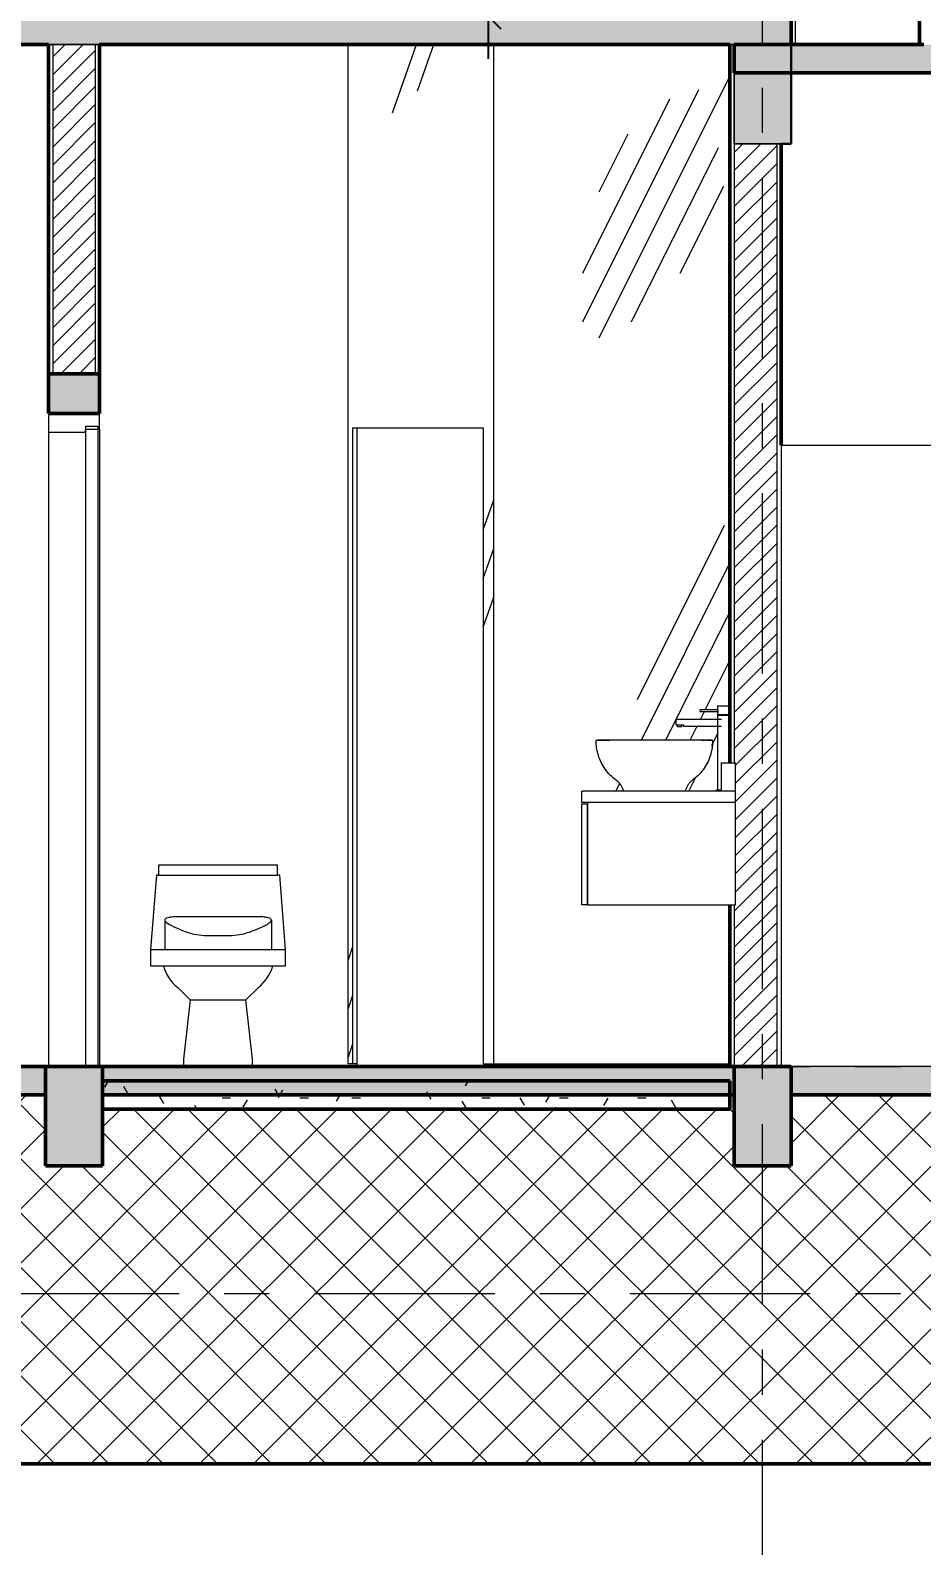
# Model space of a CAD drawing. Header units: millimetres. Extents: x 2164007 to 2324354, y -2513385 to -2308978.
# Drawn here: x 2302658 to 2305797, y -2465040 to -2459702 of the extents above; entities that cross this region are included whole.
import ezdxf

# ---------------------------------------------------------------- set-up
doc = ezdxf.new("R2010")
doc.units = ezdxf.units.MM
doc.linetypes.add('Grid Line', pattern=[22.224999999999994, 12.7, -3.174999999999999, 3.174999999999999, -3.174999999999999])
for name, color, linetype, lineweight in [('A-ANNO-DIMS', 211, 'Continuous', 9), ('A-DETL-GENF', 8, 'Continuous', 9), ('A-DETL-WIDE', 214, 'Continuous', 50), ('A-DOOR', 8, 'Continuous', 13), ('A-FLOR', 8, 'Continuous', 13), ('A-FLOR-PATT', 8, 'Continuous', 13), ('A-WALL', 113, 'Continuous', 20), ('A-WALL-PATT', 8, 'Continuous', 50), ('I-FURN', 8, 'Continuous', 9), ('P-SANR-FIXT', 6, 'Continuous', 9), ('S-BEAM', 8, 'Continuous', 9), ('S-GRID', 8, 'Continuous', 9)]:
    doc.layers.add(name, color=color, linetype=linetype, lineweight=lineweight)
doc.styles.add('Arial_1', font='arial.ttf', dxfattribs={"height": 162.2829341317365})
doc.dimstyles.new('Dim_dai_ca_vu', dxfattribs={"dimscale": 304.8, "dimtxt": 165, "dimasz": 0.29296875, "dimexe": 0.4921259842519685, "dimexo": 0.0625, "dimgap": 0.3937007874015748, "dimtad": 1, "dimdec": 0, "dimzin": 0, "dimdsep": 46, "dimtxsty": 'Arial_1', "dimblk1": 'OBLIQUE', "dimblk2": 'OBLIQUE', "dimsah": 1, "dimcen": 0.09, "dimdle": 0.4921259842519685, "dimadec": 0, "dimazin": 0, "dimtfac": 1, "dimtdec": 4, "dimtix": 1, "dimtmove": 0, "dimatfit": 3, "dimfxl": 0.9842519685039368, "dimfxlon": 1, "dimtvp": 1, "dimtfill": 1, "dimtolj": 1, "dimtzin": 0, "dimarcsym": 2})
pattern_1 = [(45, (2304430.582867364, -2460902), (-31.81980515339464, 31.81980515339464), [])]
pattern_2 = [(70.52899999999998, (2304610.869867364, -2460787.7), (-650.6172472089246, 2760.289089052138), [1084.345, -650.607, 1084.345, -2030.041]), (70.52899999999998, (2304610.869867364, -2460787.7), (-650.6172472089246, 2760.289089052138), [-2819.297, -650.607, 433.7380000000001, -945.696]), (70.52899999999998, (2304570.458867364, -2460730.55), (-650.6172472089246, 2760.289089052138), [867.4760000000001, -1084.345, 650.607, -2246.91]), (70.52899999999998, (2304570.458867364, -2460730.55), (-650.6172472089246, 2760.289089052138), [-2602.428, -650.607, 759.0419999999999, -837.262]), (70.52899999999998, (2304570.458867364, -2460559.1), (-650.6172472089246, 2760.289089052138), [650.607, -1301.214, 433.7380000000001, -2463.779]), (70.52899999999998, (2304570.458867364, -2460559.1), (-650.6172472089246, 2760.289089052138), [-2385.559, -650.607, 975.9110000000001, -837.262]), (70.52899999999998, (2304691.692867364, -2460730.55), (-650.6172472089246, 2760.289089052138), [650.607, -1301.214, 542.173, -2355.345]), (70.52899999999998, (2304812.925867364, -2460559.1), (-650.6172472089246, 2760.289089052138), [325.304, -1626.518, 216.869, -2680.648]), (70.52899999999998, (2304610.869867364, -2460273.35), (-650.6172472089246, 2760.289089052138), [216.869, -1626.518, 216.869, -2789.083]), (70.52899999999998, (2304610.869867364, -2460273.35), (-650.6172472089246, 2760.289089052138), [-2060.256, -867.4760000000001, 542.173, -1379.434]), (70.52899999999998, (2305338.270867364, -2460444.8), (-650.6172472089246, 2760.289089052138), [1084.345, -1626.518, 1301.214, -858.949]), (70.52899999999998, (2305338.270867364, -2460616.25), (-650.6172472089246, 2760.289089052138), [1518.083, -1084.345, 1626.518, -642.08]), (70.52899999999998, (2305419.092867364, -2460559.1), (-650.6172472089246, 2760.289089052138), [1734.952, -867.4760000000001, 1301.214, -945.696]), (70.52899999999998, (2305540.326867364, -2460387.65), (-650.6172472089246, 2760.289089052138), [1084.345, -1518.083, 867.4760000000001, -1379.434]), (70.52899999999998, (2305419.092867364, -2460044.75), (-650.6172472089246, 2760.289089052138), [542.173, -2168.69, 650.607, -1487.869]), (70.52899999999998, (2305661.559867364, -2460216.2), (-650.6172472089246, 2760.289089052138), [433.7380000000001, -2168.69, 433.7380000000001, -1813.172])]
pattern_3 = [(0, (2304430.582867364, -2460902), (365.76, 91.44), [30.175, -244.145, 30.175, -244.145, -1463.04]), (0, (2304430.582867364, -2460902), (365.76, 91.44), [-548.64, 30.175, -518.465, 30.175, -244.145, -640.08]), (0, (2304430.582867364, -2460902), (365.76, 91.44), [-1371.6, 30.175, -152.705, 30.175, -427.025]), (120, (2304567.742867364, -2460856.28), (-262.069362922049, 271.0374516881963), [30.17499999999999, -244.1449999999999, 30.17499999999999, -1707.184999999999]), (120, (2304567.742867364, -2460856.28), (-262.069362922049, 271.0374516881963), [-304.4949999999998, -244.1449999999999, 30.17499999999999, -518.4649999999996, -914.3999999999995]), (120, (2304567.742867364, -2460856.28), (-262.069362922049, 271.0374516881963), [-1097.279999999999, 30.17499999999999, -244.1449999999999, 30.17499999999999, -609.9049999999995]), (120, (2304567.742867364, -2460856.28), (-262.069362922049, 271.0374516881963), [-1401.774999999999, -152.7049999999999, 30.17499999999999, -427.0249999999997]), (240, (2304613.462867364, -2460673.4), (-103.6906370779508, -362.4774516881963), [30.175, -244.145, 30.175, -1707.185]), (240, (2304613.462867364, -2460673.4), (-103.6906370779508, -362.4774516881963), [-304.495, -244.145, 30.175, -518.465, -914.4]), (240, (2304613.462867364, -2460673.4), (-103.6906370779508, -362.4774516881963), [-1097.28, 30.175, -244.145, 30.175, -609.905]), (240, (2304613.462867364, -2460673.4), (-103.6906370779508, -362.4774516881963), [-1401.775, -152.705, 30.175, -427.025])]

# ---------------------------------------------------------------- blocks, each defined once
blk = doc.blocks.new('Furniture 23 - Furniture 3-1054512-mc 3-3')
at = {"layer": 'I-FURN'}
for p, q in [((2350.107620984996, 2189.124474795681), (2950.107620984996, 2189.124474795681)), ((2350.107620984996, 2189.124474795681), (2350.107620984996, 0)), ((2950.107620984996, 2189.124474795681), (2950.107620984996, 0)), ((2950.107620984996, 1.353583911622991e-13), (2385.107620984904, 1.353583911622991e-13))]:
    blk.add_line(p, q, dxfattribs=at)
blk = doc.blocks.new('CUA WC 1 - DK-1067770-mc 3-3')
at = {"layer": 'A-DOOR', "lineweight": 9}
for p, q in [((856.4623800117467, 2250.000000000001), (856.4623800117467, 0)), ((856.4623800117467, 0), (1314.66757422063, 0)), ((1314.66757422063, 0), (1314.66757422063, 10.00000000000128)), ((1350.730020061144, 0), (1314.66757422063, 0)), ((1350.730020061144, 10.00000000000125), (1350.730020061144, 0))]:
    blk.add_line(p, q, dxfattribs=at)
at = {"layer": 'A-DOOR'}
for p, q in [((1316.788894564166, -2.707167823245982e-13), (1316.788894564166, 10.00000000000068)), ((1323.294276951105, -2.707167823245982e-13), (1323.294276951105, 10.00000000000068)), ((1323.294276951105, -2.707167823245982e-13), (1316.788894564166, -2.707167823245982e-13))]:
    blk.add_line(p, q, dxfattribs=at)
blk = doc.blocks.new('TOILET - TOILET-319230-mc 3-3')
at = {"layer": 'P-SANR-FIXT'}
for p, q in [((157.8551000098329, 708.788516934595), (157.8551000098328, 674.0752271560734)), ((577.1401398266296, 708.788516934595), (157.8551000098329, 708.788516934595)), ((577.1401398266296, 674.1166113789193), (577.1401398266296, 708.788516934595)), ((150.3563165279647, 674.0752271560734), (129.6320663233292, 412.6733044826103)), ((157.8551000098328, 674.0752271560734), (150.3563165279647, 674.0752271560734)), ((157.8551000098329, 674.1166113789193), (577.1401398266296, 674.1166113789179)), ((584.6550565801784, 674.1166113789193), (577.1401398266296, 674.1166113789193)), ((605.363173513133, 412.7241310000425), (584.6550565801784, 674.1166113789193)), ((179.8162457275521, 516.8715482418297), (179.816245727552, 412.7241310000411)), ((519.9068317002038, 527.1383266169738), (215.088408136372, 527.1383266169707)), ((555.1600950424858, 516.9718318399871), (555.1600950424855, 412.7241310000398)), ((317.7419444415163, 461.292603216598), (417.2560067724698, 461.292603216599)), ((129.6320663233294, 412.6733044826103), (129.6320663233293, 354.466178324821)), ((129.9504486896678, 412.7241310000412), (605.0447911467946, 412.7241310000397)), ((605.363173513133, 354.4378053558031), (605.3631735131331, 412.7241310000425)), ((129.6320663233293, 354.466178324821), (174.8884106511959, 354.4661783248209)), ((175.5696176037959, 354.4661783248189), (559.425622232662, 354.4661783248177)), ((560.1978545773469, 354.4378053558032), (605.363173513133, 354.4378053558031)), ((225.4492519057022, 278.2661783248196), (269.6540312561033, 234.9499999999821)), ((465.3412085803549, 234.949999999982), (509.5459879307555, 278.2661783248196)), ((269.6540312561033, 234.9499999999822), (246.1185846356552, 25.39999999998177)), ((269.6540312561033, 234.949999999982), (465.8125729779004, 234.9499999999814)), ((488.8766552008022, 25.39999999998177), (465.3412085803549, 234.9499999999821)), ((246.1185846356552, 25.39999999998177), (246.1185846356551, -2.707167823245982e-12)), ((488.8766552008022, -2.707167823245982e-12), (488.8766552008022, 25.39999999998177)), ((246.1185846356551, -2.707167823245982e-12), (488.8766552008022, -2.707167823245982e-12))]:
    blk.add_line(p, q, dxfattribs=at)
for centre, radius, start, end in [((320.2623412068246, 396.0515968443074), 151.2049163176697, 195.9636168862172, 231.1671666820526), ((411.1670424037037, 398.6120573173405), 155.4398517546165, 309.2649110860468, 343.4896396190467)]:
    blk.add_arc(centre, radius, start, end, dxfattribs=at)
for centre, major_axis, ratio, start_param, end_param in [((521.5584919042055, 453.0152883099454), (-341.7422461766536, 63.85625993187969), 0.1133928684906336, 6.006407441420893, 6.495400975765726), ((609.2473449274537, 429.9107557089486), (-431.2924780690083, 89.73317317782609), 0.110449765301316, 0.2171979554788928, 0.6276475829430532), ((366.1286006059877, 509.2199180485344), (-178.5135560867794, 12.46427117807507), 0.07777274181299326, 5.726419972277034, 6.003853397006941), ((368.9924850944964, 507.5232105254917), (178.3973405238454, 14.03136964758496), 0.08174577922682645, 0.3187644837934235, 0.5560648472132357), ((213.8543522346415, 450.852180462065), (341.3057428078443, 66.11965137792784), 0.1135984240114462, 6.06273374798303, 6.579957218191004), ((387.6125248522943, 486.8336166800906), (-160.6934509794562, 8.219184229028789), 0.2086897513768697, 0.6035312342449457, 0.6449274230957538), ((369.9772548551663, 489.2207561603298), (-138.6353257924668, 3.444505268375809), 0.2269266643442225, 0.6382124569587162, 1.190120986333527), ((364.9684724990249, 491.9685730248431), (138.6678886780385, 1.57632233132774), 0.2431734158506661, 5.096254128106355, 5.657766325164099), ((347.3721171746898, 487.0431034196027), (160.7024890505745, 8.04052626621073), 0.2094444026657914, 5.646753736627288, 5.682066455931198)]:
    blk.add_ellipse(centre, major_axis=major_axis, ratio=ratio, start_param=start_param, end_param=end_param, dxfattribs=at)
blk.add_open_spline([(480.8564346752541, 474.6382132064145), (487.4216349968888, 477.0080195388667), (499.7467750280784, 481.6999599064344), (518.5554515011336, 489.6851560055792), (535.8587970935105, 498.2835495545517), (544.8312774890605, 504.0353605599888), (548.2990880971535, 506.705035664432)], degree=3, knots=[0, 0, 0, 0, 0.2, 0.4, 0.7, 1, 1, 1, 1], dxfattribs=at)
blk = doc.blocks.new('Bồn rửa đơn có bục 1_1 - Bồn rửa đơn có bục 1_0001-1073942-mc 3-3')
at = {"layer": 'P-SANR-FIXT'}
for p, q in [((2130.190223084542, 1256.343371544436), (2064.531378150282, 1256.343371544436)), ((2064.531378150283, 1253.343371544434), (2064.531378150283, 1256.343371544434)), ((2064.531378150283, 1250.343371544434), (2064.531378150283, 1253.343371544434)), ((2064.531378150282, 1250.343371544433), (2130.190223084542, 1250.343371544433)), ((2126.574444616453, 1270.075686365941), (2126.574444616453, 1240.075686365942)), ((2126.574444616451, 1270.075686365942), (2146.574444616451, 1270.075686365942)), ((2126.574444616451, 1240.075686365942), (2146.574444616451, 1240.075686365942)), ((2126.574444616453, 1238.075686365942), (2126.574444616453, 974.0756863659439)), ((2126.574444616451, 1238.075686365942), (2146.574444616451, 1238.075686365942)), ((2128.574444616452, 1240.075686365942), (2128.574444616452, 1238.075686365942)), ((2146.574444616451, 1270.075686365942), (2166.574444616451, 1270.075686365942)), ((2146.574444616451, 1240.075686365942), (2166.574444616451, 1240.075686365942)), ((2146.574444616451, 1238.075686365942), (2166.574444616451, 1238.075686365942)), ((2164.574444616453, 1238.075686365942), (2164.574444616453, 1240.075686365942)), ((2166.574444616452, 1240.075686365942), (2166.574444616452, 1270.075686365941)), ((2166.574444616452, 1070.090642565613), (2166.574444616452, 1238.075686365942)), ((2140.438775969963, 1222.717664904969), (1980.866128484261, 1222.717664904969)), ((1980.866128484257, 1210.717664904968), (1980.866128484258, 1222.717664904968)), ((1980.866128484257, 1203.247657228109), (1980.866128484257, 1210.717664904968)), ((1980.866128484257, 1203.247657228109), (2005.866128484258, 1203.247657228109)), ((1984.144740207764, 1203.247657228109), (1984.144740207764, 1197.147386524972)), ((1992.144740207763, 1197.147386524971), (1984.417333597451, 1197.147386524971)), ((1999.872146818076, 1197.147386524971), (1992.144740207764, 1197.147386524971)), ((2000.144740207765, 1197.147386524972), (2000.144740207765, 1203.247657228109)), ((2005.866128484258, 1203.247657228109), (2005.866128484258, 1198.816462145082)), ((2005.866128484259, 1198.717664904967), (2140.438775969955, 1198.717664904967)), ((2140.107620984988, 1070.09064256561), (2190.10762098499, 1070.090642565611)), ((2140.107620984988, 970.0906425656106), (2140.107620984988, 1070.09064256561)), ((2190.10762098499, 970.0906425656107), (2190.10762098499, 1070.090642565611)), ((1648.772551806556, 930.0906425656049), (1648.772551806556, 970.0906425656098)), ((2190.107620984991, 970.0906425656098), (1648.772551806556, 970.0906425656098)), ((2121.574444616454, 974.0756863659439), (2121.574444616454, 970.0906425656115)), ((2122.798031709072, 974.0756863659423), (2139.74942674013, 974.0756863659423)), ((2190.10762098499, 970.0906425656107), (2140.107620984988, 970.0906425656106)), ((2190.107620984991, 930.0906425656049), (2190.107620984991, 970.0906425656098)), ((2190.107620984991, 930.0906425656049), (1648.772551806556, 930.0906425656049)), ((1648.772551806568, 925.0906425656066), (1668.772551806567, 925.0906425656067)), ((1648.772551806569, 570.0906425656052), (1648.772551806568, 925.0906425656066)), ((1668.772551806555, 930.0906425656073), (1668.772551806555, 570.0906425656071)), ((2190.107620984991, 930.0906425656073), (1668.772551806555, 930.0906425656073)), ((1668.772551806569, 570.0906425656052), (1668.772551806567, 925.0906425656067)), ((2190.107620984991, 570.0906425656071), (2190.107620984991, 930.0906425656073)), ((1668.772551806569, 570.0906425656052), (1648.772551806569, 570.0906425656052)), ((1668.772551806555, 570.0906425656071), (2190.107620984991, 570.0906425656071))]:
    blk.add_line(p, q, dxfattribs=at)
at = {"layer": 'P-SANR-FIXT', "flags": 128}
for points in [[(1698.838187431827, 1147.039624583648), (1698.840767720914, 1147.159588837536), (1698.848143236682, 1147.279353948772), (1698.860302179884, 1147.39872831873), (1698.877225098801, 1147.51752097388), (1698.898884920368, 1147.635541871317), (1698.925246993506, 1147.752602202779), (1698.956269144505, 1147.868514696712), (1698.991901744549, 1147.983093917852), (1699.032087789082, 1148.096156563879), (1699.076762989, 1148.20752175869), (1699.125855873514, 1148.317011341719), (1699.179287904485, 1148.424450152997), (1699.236973602058, 1148.529666313344), (1699.29882068142, 1148.632491499348), (1699.364730200446, 1148.732761212643), (1699.434596717961, 1148.830315043078), (1699.508308462438, 1148.924996925339), (1699.585747510812, 1149.016655388612), (1699.666789977126, 1149.105143798901), (1699.751306210723, 1149.190320593633), (1699.839161003656, 1149.272049508108), (1699.930213807001, 1149.350199793492), (1700.024318955697, 1149.424646426001), (1700.121325901574, 1149.495270306907), (1700.221079454218, 1149.561958453062), (1700.323420029217, 1149.624604177659), (1700.428183903493, 1149.683107260905), (1700.535203477188, 1149.737374110347), (1700.644307541818, 1149.7873179106), (1700.755321554154, 1149.832858762235), (1700.868067915454, 1149.873923809612), (1700.982366255593, 1149.910447357407), (1701.098033721612, 1149.94237097574), (1701.214885270238, 1149.969643593631), (1701.332733963914, 1149.992221580705), (1701.451391269881, 1150.010068817008), (1701.570667361751, 1150.023156750762), (1701.69037142323, 1150.031464444065), (1701.810311953351, 1150.03497860638), (1701.838184032035, 1150.035108084636)], [(1769.235065563019, 1009.016156149358), (1763.80550922449, 1013.10959063288), (1758.543989671447, 1017.416875148334), (1753.458924212767, 1021.93111895933), (1748.558447868437, 1026.645100238761), (1743.850400355226, 1031.551277622169), (1739.342313544823, 1036.641802272343), (1735.041399414452, 1041.908530435758), (1730.954538509245, 1047.343036470868), (1727.088268934828, 1052.936626327312), (1723.448775897768, 1058.680351454551), (1720.041881810529, 1064.565023117651), (1716.873036976895, 1070.581227097281), (1713.947310872611, 1076.719338750456), (1711.269384035322, 1082.96953840793), (1708.843540576711, 1089.321827083553), (1706.673661328825, 1095.766042470532), (1704.763217635569, 1102.29187519893), (1703.115265799327, 1108.888885328496), (1701.732442191485, 1115.546519050301), (1700.616959034828, 1122.254125570616), (1699.770600864449, 1129.000974149885), (1699.194721672877, 1135.776271269631), (1698.890242743972, 1142.569177899787), (1698.838187431827, 1147.039624583648)], [(1903.877714953595, 1150.035108084636), (1895.798288632661, 1150.035108084636), (1887.731787670323, 1150.035108084636), (1879.691116747358, 1150.035108084636), (1871.689139221988, 1150.035108084636), (1863.738656551263, 1150.035108084636), (1855.852387811431, 1150.035108084636), (1848.042949350178, 1150.035108084636), (1840.322834603104, 1150.035108084636), (1832.704394106942, 1150.035108084636), (1825.199815741303, 1150.035108084636), (1817.821105230678, 1150.035108084636), (1810.580066937846, 1150.035108084636), (1803.488284979403, 1150.035108084636), (1796.557104693653, 1150.035108084636), (1789.797614490471, 1150.035108084636), (1783.220628112243, 1150.035108084636), (1776.836667334155, 1150.035108084636), (1770.655945131608, 1150.035108084636), (1764.688349341651, 1150.035108084636), (1758.94342684453, 1150.035108084636), (1753.430368290715, 1150.035108084636), (1748.157993397836, 1150.035108084636), (1743.13473684101, 1150.035108084636), (1738.368634759163, 1150.035108084636), (1733.8673118989, 1150.035108084636), (1729.637969416579, 1150.035108084636), (1725.687373357947, 1150.035108084636), (1722.021843833963, 1150.035108084636), (1718.647244909914, 1150.035108084636), (1715.56897522421, 1150.035108084636), (1712.791959351691, 1150.035108084636), (1710.320639925339, 1150.035108084636), (1708.158970529067, 1150.035108084636), (1706.31040937276, 1150.035108084636), (1704.777913759945, 1150.035108084636), (1703.563935356676, 1150.035108084636), (1702.67041626944, 1150.035108084636), (1702.098785938161, 1150.035108084636), (1701.849958849437, 1150.035108084636), (1701.838184032035, 1150.035108084636)], [(1701.838184032035, 1150.035108084636), (1701.999794107037, 1150.035108084636), (1702.484365790399, 1150.035108084636), (1703.291123870805, 1150.035108084636), (1704.41877770742, 1150.035108084636), (1705.865523294652, 1150.035108084636), (1707.629046148194, 1150.035108084636), (1709.70652500767, 1150.035108084636), (1712.094636350087, 1150.035108084636), (1714.789559706727, 1150.035108084636), (1717.786983775105, 1150.035108084636), (1721.082113316131, 1150.035108084636), (1724.669676825463, 1150.035108084636), (1728.543934966791, 1150.035108084636), (1732.69868975355, 1150.035108084636), (1737.127294464388, 1150.035108084636), (1741.822664276477, 1150.035108084636), (1746.777287599758, 1150.035108084636)], [(2105.917245875171, 1150.035108084636), (2105.755635800163, 1150.035108084636), (2105.271064116795, 1150.035108084636), (2104.464306036392, 1150.035108084636), (2103.336652199782, 1150.035108084636), (2101.889906612545, 1150.035108084636), (2100.126383759008, 1150.035108084636), (2098.048904899523, 1150.035108084636), (2095.660793557111, 1150.035108084636), (2092.965870200474, 1150.035108084636), (2089.968446132092, 1150.035108084636), (2086.673316591062, 1150.035108084636), (2083.085753081734, 1150.035108084636), (2079.211494940411, 1150.035108084636), (2075.056740153648, 1150.035108084636), (2070.628135442814, 1150.035108084636), (2065.932765630716, 1150.035108084636), (2060.97814230744, 1150.035108084636), (2055.77219181337, 1150.035108084636), (2050.323242558746, 1150.035108084636), (2044.640011700006, 1150.035108084636), (2038.731591194161, 1150.035108084636), (2032.607433253618, 1150.035108084636), (2026.277335224672, 1150.035108084636), (2019.751423913821, 1150.035108084636), (2013.040139387036, 1150.035108084636), (2006.154218267902, 1150.035108084636), (1999.104676561286, 1150.035108084636), (1991.902792030102, 1150.035108084636), (1984.560086153276, 1150.035108084636), (1977.088305693854, 1150.035108084636), (1969.499403906678, 1150.035108084636), (1961.805521415715, 1150.035108084636), (1954.018966791693, 1150.035108084636), (1946.152196860956, 1150.035108084636), (1938.21779677724, 1150.035108084636), (1930.228459888104, 1150.035108084636), (1922.196967428264, 1150.035108084636), (1914.136168072361, 1150.035108084636), (1906.058957379823, 1150.035108084636), (1903.877714953595, 1150.035108084636)], [(2108.917242475371, 1147.039624583648), (2108.791492094167, 1140.241060415694), (2108.393972245359, 1133.452963047949), (2107.7253188759, 1126.686191988156), (2106.786601688539, 1119.95157262651), (2105.579322430538, 1113.259878917339), (2104.105412491156, 1106.6218161431), (2102.367229811891, 1100.048003788185), (2100.36755511423, 1093.548958550021), (2098.109587451117, 1087.135077514605), (2095.596939089136, 1080.81662152337), (2092.833629729671, 1074.60369875803), (2089.824080078217, 1068.506248569668), (2086.573104772211, 1062.534025577859), (2083.085904678645, 1056.696584065386), (2079.368058573763, 1051.003262693411), (2075.425514218242, 1045.46316956162), (2071.26457884202, 1040.085167637203), (2066.891909054074, 1034.877860575993), (2062.314500193287, 1029.849578958451), (2057.539675137362, 1025.008366962525), (2052.575072587829, 1020.361969494669), (2047.428634849695, 1015.917819799659), (2042.108595125501, 1011.683027568968), (2038.520364344178, 1009.016156149358)], [(2070.8802331, 1150.035108084636), (2073.888118008298, 1150.035108084636), (2078.117460490623, 1150.035108084636), (2081.522831440492, 1150.035108084636)], [(2087.00338555274, 1150.035108084636), (2089.108184997283, 1150.035108084636), (2092.186454682983, 1150.035108084636), (2094.96347055551, 1150.035108084636), (2097.434789981859, 1150.035108084636), (2099.596459378135, 1150.035108084636), (2101.445020534437, 1150.035108084636), (2102.977516147253, 1150.035108084636), (2104.191494550522, 1150.035108084636), (2105.085013637753, 1150.035108084636), (2105.656643969038, 1150.035108084636), (2105.905471057767, 1150.035108084636), (2105.917245875171, 1150.035108084636)], [(2105.917245875171, 1150.035108084636), (2106.037213877726, 1150.03270840462), (2106.156989957071, 1150.025513203543), (2106.27638249703, 1150.013533992199), (2106.395200495007, 1149.996789934764), (2106.51325386755, 1149.975307818161), (2106.630353754448, 1149.949122009193), (2106.746312820857, 1149.918274399569), (2106.860945557015, 1149.882814338886), (2106.97406857499, 1149.842798555669), (2107.08550090209, 1149.798291066645), (2107.195064270361, 1149.749363074299), (2107.302583401788, 1149.696092852975), (2107.407886288694, 1149.638565623668), (2107.510804468926, 1149.576873417677), (2107.61117329535, 1149.511114929366), (2107.70883219925, 1149.44139535829), (2107.803624947219, 1149.367826240889), (2107.89539989108, 1149.290525272058), (2107.984010210497, 1149.209616116858), (2108.069314147862, 1149.125228212679), (2108.151175235075, 1149.037496562162), (2108.229462511862, 1148.946561517235), (2108.304050735273, 1148.852568554569), (2108.374820580067, 1148.755668042855), (2108.441658829586, 1148.656015002242), (2108.504458556895, 1148.553768856337), (2108.563119295818, 1148.449093177159), (2108.617547201692, 1148.342155423466), (2108.66765520148, 1148.233126672856), (2108.713363133066, 1148.122181348069), (2108.754597873512, 1148.009496937953), (2108.791293456031, 1147.895253713534), (2108.823391175519, 1147.779634439593), (2108.850839682468, 1147.66282408231), (2108.873595065131, 1147.54500951334), (2108.891620919737, 1147.42637921085), (2108.904888408777, 1147.307122958028), (2108.913376307093, 1147.187431539437), (2108.917071035856, 1147.067496435814), (2108.917242475371, 1147.039624583648)], [(1795.38314927208, 970.0906425656115), (1794.690960638137, 972.7113123821885), (1793.894526840175, 975.3022057798394), (1792.995122002384, 977.8591778818146), (1791.994184980638, 980.3781380782088), (1790.893317060651, 982.8550565700608), (1789.694279396261, 985.2859708161618), (1788.398990191947, 987.6669918722871), (1787.009521634116, 989.9943106126688), (1785.528096576065, 992.2642038237915), (1783.957084981857, 994.4730401607351), (1782.299000134921, 996.6172859565517), (1780.5564946173, 998.6935108753903), (1778.732356066107, 1000.698393400277), (1776.829502713907, 1002.62872614686), (1774.850978720127, 1004.481420994527), (1772.799949301107, 1006.253514026742), (1770.679695666377, 1007.942170272682), (1769.235065563019, 1009.01615614936)], [(2038.520364344174, 1009.01615614936), (2036.356007179318, 1007.384410625253), (2034.258633686405, 1005.667419121552), (2032.231599215622, 1003.867928458401), (2030.278146589705, 1001.988817436981), (2028.401400916142, 1000.033092234072), (2026.604364587653, 998.0038815928077), (2024.889912479026, 995.9044318173308), (2023.260787347902, 993.7381015794302), (2021.719595446957, 991.5083565453532), (2020.268802354466, 989.2187638315036), (2018.91072902989, 986.872986297804), (2017.647548100844, 984.4747766879008), (2016.481280387351, 982.0279716255866), (2015.41379166896, 979.5364854769902), (2014.446789699903, 977.0043040884683), (2013.581821477041, 974.4354784100781), (2012.820270765024, 971.8341180149112), (2012.372280635122, 970.0906425656115)]]:
    blk.add_lwpolyline(points, dxfattribs=at)
blk = doc.blocks.new('D820x2300 XINFA - DW-1066849-mc 3-3')
at = {"layer": 'A-DOOR'}
for p, q in [((-49.89237901500813, 2300), (-229.89237901501, 2300)), ((-229.89237901501, 2300), (-229.89237901501, 2235.000000000001)), ((-49.89237901500813, 2245.000000000006), (-49.89237901500813, 2300)), ((-54.89237901500807, 2255.000000000006), (-99.89237901500813, 2255.000000000006)), ((-99.89237901500813, 2255.000000000006), (-99.89237901500813, 0)), ((-99.89237901500813, 2235.000000000001), (-99.89237901500813, 2245.000000000006)), ((-99.89237901500813, 2245.000000000006), (-49.89237901500813, 2245.000000000006)), ((-54.89237901500807, 0), (-54.89237901500807, 2255.000000000006)), ((-49.89237901500823, 2245.000000000007), (-49.89237901500823, 0)), ((-229.89237901501, 2235.000000000001), (-99.89237901500813, 2235.000000000001)), ((-229.8923790150099, 2235.000000000002), (-229.8923790150099, 0))]:
    blk.add_line(p, q, dxfattribs=at)
blk = doc.blocks.new('_Oblique')
at = {"color": 0, "linetype": 'ByBlock', "lineweight": -2}
blk.add_line((-0.5, -0.5), (0.5, 0.5), dxfattribs=at)
blk = doc.blocks.new('*D631')
at = {"layer": 'A-ANNO-DIMS', "color": 0, "lineweight": -2}
for p, q in [((2304270.04873896, -2457352), (2304270.04873896, -2459802)), ((2304700.99873896, -2457502), (2304120.04873896, -2457502)), ((2304700.99873896, -2459652), (2304120.04873896, -2459652))]:
    blk.add_line(p, q, dxfattribs=at)
at = {"layer": 'Defpoints', "color": 0}
for p in [(2304720.04873896, -2457502), (2304270.04873896, -2459652), (2304720.04873896, -2459652)]:
    blk.add_point(p, dxfattribs=at)
at = {"layer": 'A-ANNO-DIMS', "color": 0, "lineweight": -2, "xscale": 89.296875, "yscale": 89.296875, "zscale": 89.296875}
for p, rotation in [((2304270.04873896, -2457502), 90), ((2304270.04873896, -2459652), 270)]:
    blk.add_blockref('_Oblique', p, dxfattribs=dict(at, rotation=rotation))
at = {"layer": 'A-ANNO-DIMS', "color": 0, "insert": (2304067.191456424, -2458577), "char_height": 162.2829341317365, "attachment_point": 5, "rotation": 90, "style": 'Arial_1', "bg_fill": 3, "box_fill_scale": 1.1, "bg_fill_color": 256, "bg_fill_true_color": 13158600, "bg_fill_transparency": 363900}
blk.add_mtext('\\A1;2150', dxfattribs=at)

msp = doc.modelspace()

# ---------------------------------------------------------------- hatches: boundary and pattern name
at = {"layer": 'A-DETL-GENF'}
for points in [[(2302902.066488349, -2461052), (2302902.066488349, -2460911.871537042), (2302722.066488349, -2460911.871537042), (2302722.066488349, -2461052)], [(2302712.066488349, -2463702), (2302912.066488349, -2463702), (2302912.066488349, -2463352), (2302712.066488349, -2463352), (2302712.066488349, -2463524.062772538)], [(2305137.066488349, -2463702), (2305337.066488349, -2463702), (2305337.066488349, -2463352), (2305137.066488349, -2463352)]]:
    msp.add_hatch(color=7, dxfattribs=at).paths.add_polyline_path(points, flags=0)
h = msp.add_hatch(dxfattribs=at)
h.set_pattern_fill('FP_6', style=0, pattern_type=2)
h.set_pattern_definition([(45, (2304430.582867364, -2460902), (-95.4594154601839, 95.45941546018392), []), (135, (2304430.582867364, -2460902), (-95.45941546018392, -95.4594154601839), [])])
h.paths.add_polyline_path([(2317822.066488349, -2464752), (2317822.066488349, -2464152), (2311037.066488349, -2464152), (2311037.066488349, -2464752), (2314009.134896293, -2464752)], flags=0)
h.paths.add_polyline_path([(2310622.654541326, -2464752), (2310837.066488349, -2464752), (2310837.066488349, -2464152), (2310822.066488349, -2464152), (2310822.066488349, -2463452), (2305337.066488349, -2463452), (2305337.066488349, -2463702), (2305137.066488349, -2463702), (2305137.066488349, -2463452), (2305122.066488349, -2463452), (2305122.066488349, -2463502), (2302912.066488349, -2463502.820707071), (2302912.066488349, -2463702), (2302712.066488349, -2463702), (2302712.066488349, -2463452), (2300837.066488349, -2463452), (2300837.066488349, -2463702), (2300637.066488349, -2463702), (2300637.066488349, -2463452), (2294852.066488349, -2463452), (2294852.066488349, -2463502), (2294837.066488349, -2463502), (2294837.066488349, -2463702), (2294637.066488349, -2463702), (2294637.066488349, -2463502), (2292752.066488349, -2463502), (2292752.066488349, -2464152), (2292737.066488349, -2464152), (2292737.066488349, -2464752), (2307236.174186359, -2464752)], flags=0)
h.paths.add_polyline_path([(2292537.066488349, -2464752), (2292537.066488349, -2464152), (2289037.066488349, -2464152), (2289037.066488349, -2464752), (2290303.772411522, -2464752)], flags=0)
at = {"layer": 'A-FLOR-PATT', "lineweight": 9}
h = msp.add_hatch(dxfattribs=at)
h.set_pattern_fill('FP_5', color=256, style=0, pattern_type=2)
h.set_pattern_definition(pattern_3)
h.paths.add_polyline_path([(2307236.174186359, -2459752), (2309137.066488348, -2459752), (2309137.066488348, -2459252), (2305954.607651352, -2459252), (2305954.607651352, -2459752)], flags=0)
h.paths.add_polyline_path([(2305804.607651352, -2459752), (2305804.607651352, -2459252), (2305789.607651352, -2459252), (2305789.607651352, -2459752)], flags=0)
at = {"layer": 'A-FLOR-PATT', "lineweight": 13}
msp.add_hatch(color=256, dxfattribs=at).paths.add_polyline_path([(2305137.066488349, -2459752), (2305337.066488349, -2459752), (2305337.066488349, -2459652), (2300787.066488349, -2459652), (2300787.066488349, -2459752), (2305122.066488349, -2459752)], flags=0)
h = msp.add_hatch(color=256, dxfattribs=at)
h.paths.add_polyline_path([(2305137.066488349, -2459852), (2311637.066488349, -2459852), (2311637.066488349, -2459752), (2305137.066488349, -2459752)], flags=0)
h.paths.add_polyline_path([(2293690.25276649, -2459852), (2300837.066488349, -2459852), (2300837.066488349, -2459752), (2292537.066488347, -2459752), (2292537.066488347, -2459852)], flags=0)
at = {"layer": 'A-FLOR-PATT', "lineweight": 9}
h = msp.add_hatch(dxfattribs=at)
h.set_pattern_fill('FP_5', color=256, style=0, pattern_type=2)
h.set_pattern_definition(pattern_3)
h.paths.add_polyline_path([(2294837.066488349, -2463452), (2300637.066488349, -2463452), (2300637.066488349, -2463352), (2294837.066488349, -2463352)], flags=0)
h.paths.add_polyline_path([(2310822.066488349, -2463452), (2310837.066488349, -2463451.868421053), (2310837.066488349, -2463352), (2305337.066488349, -2463352), (2305337.066488349, -2463452), (2310622.654541326, -2463452)], flags=0)
h.paths.add_polyline_path([(2300837.066488349, -2463452), (2302712.066488349, -2463452), (2302712.066488349, -2463352), (2300837.066488349, -2463352)], flags=0)
h.paths.add_polyline_path([(2302912.066488349, -2463452), (2305137.066488349, -2463452), (2305137.066488349, -2463352), (2302912.066488349, -2463352)], flags=0)
h = msp.add_hatch(dxfattribs=at)
h.set_pattern_fill('FP_5', color=256, style=0, pattern_type=2)
h.set_pattern_definition(pattern_3)
h.paths.add_polyline_path([(2305122.066488349, -2463502), (2305122.066488349, -2463402), (2302912.066488349, -2463402), (2302912.066488349, -2463502), (2303849.693831392, -2463502)], flags=0)
at = {"layer": 'A-WALL-PATT', "lineweight": 9}
h = msp.add_hatch(dxfattribs=at)
h.set_pattern_fill('FP_1', color=256, style=0, pattern_type=2)
h.set_pattern_definition(pattern_1)
h.paths.add_polyline_path([(2302887.066488349, -2460911.871537042), (2302887.066488349, -2459752), (2302737.066488349, -2459752), (2302737.066488349, -2460911.871537042)], flags=0)
h = msp.add_hatch(dxfattribs=at)
h.set_pattern_fill('FP_3', color=256, style=0, pattern_type=2)
h.set_pattern_definition(pattern_2)
h.paths.add_polyline_path([(2303794.279111752, -2463342), (2303794.279111752, -2461102), (2303797.066488349, -2461102), (2303797.066488349, -2459752), (2303777.066488349, -2459752), (2303777.066488349, -2463342)], flags=0)
h = msp.add_hatch(dxfattribs=at)
h.set_pattern_fill('FP_3', color=256, style=0, pattern_type=2)
h.set_pattern_definition(pattern_2)
h.paths.add_polyline_path([(2304252.484305961, -2463342), (2304289.995420417, -2463342), (2304289.995420417, -2459752), (2303797.066488349, -2459752), (2303797.066488349, -2461102), (2304252.484305961, -2461102), (2304252.484305961, -2462646.53266818)], flags=0)
h = msp.add_hatch(dxfattribs=at)
h.set_pattern_fill('FP_2', color=256, style=0, pattern_type=2)
h.set_pattern_definition([(63.435, (2304659.182867364, -2460787.7), (-920.0997168973379, 2760.290932305043), [1143, -685.8, 1143, -685.8, -1454.051]), (63.435, (2304659.182867364, -2460787.7), (-920.0997168973379, 2760.290932305043), [-3657.6, 457.2, -996.8510000000001]), (63.435, (2304602.032867364, -2460730.55), (-920.0997168973379, 2760.290932305043), [914.4, -1143, 685.8, -685.8, -1682.651]), (63.435, (2304602.032867364, -2460730.55), (-920.0997168973379, 2760.290932305043), [-3429, 800.1, -882.551]), (63.435, (2304602.032867364, -2460559.1), (-920.0997168973379, 2760.290932305043), [685.8, -1371.6, 457.2, -685.8, -1911.251]), (63.435, (2304602.032867364, -2460559.1), (-920.0997168973379, 2760.290932305043), [-3200.4, 1028.7, -882.551]), (63.435, (2304773.482867364, -2460730.55), (-920.0997168973379, 2760.290932305043), [685.8, -1371.6, 571.5, -2482.751]), (63.435, (2304944.932867364, -2460559.1), (-920.0997168973379, 2760.290932305043), [342.9, -1714.5, 228.6, -2825.651]), (63.435, (2304659.182867364, -2460273.35), (-920.0997168973379, 2760.290932305043), [228.6, -1714.5, 228.6, -914.4, -2025.551]), (63.435, (2304659.182867364, -2460273.35), (-920.0997168973379, 2760.290932305043), [-3086.1, 571.5, -1454.051]), (63.435, (2305687.882867364, -2460444.8), (-920.0997168973379, 2760.290932305043), [1143, -1714.5, 1371.6, -905.4110000000001]), (63.435, (2305687.882867364, -2460616.25), (-920.0997168973379, 2760.290932305043), [1600.2, -1143, 1714.5, -676.811]), (63.435, (2305802.182867364, -2460559.1), (-920.0997168973379, 2760.290932305043), [1828.8, -914.4, 1371.6, -996.8510000000001]), (63.435, (2305973.632867364, -2460387.65), (-920.0997168973379, 2760.290932305043), [1143, -1600.2, 914.4, -1454.051]), (63.435, (2305802.182867364, -2460044.75), (-920.0997168973379, 2760.290932305043), [571.5, -2286, 685.8, -1568.351]), (63.435, (2306145.082867364, -2460216.2), (-920.0997168973379, 2760.290932305043), [457.2, -2286, 457.2, -1911.251])])
h.paths.add_polyline_path([(2304318.279691665, -2463342), (2305122.066488349, -2463342), (2305122.066488349, -2462781.909357435), (2304600.731419171, -2462781.909357435), (2304600.731419171, -2462426.909357435), (2304620.731419171, -2462426.909357435), (2304620.731419171, -2462421.909357435), (2304600.731419171, -2462421.909357435), (2304600.731419171, -2462381.909357435), (2304747.342016636, -2462381.909357435), (2304742.177375699, -2462368.119933367), (2304737.190966895, -2462359.305068806), (2304722.564400959, -2462342.98384385), (2304687.092359297, -2462309.942875495), (2304669.339280082, -2462282.142537744), (2304657.04657918, -2462250.887984504), (2304652.292023806, -2462204.960375417), (2304664.121293692, -2462204.960375417), (2304670.603579214, -2462203.492097422), (2304671.153817151, -2462202.793205244), (2304672.710911719, -2462202.725065), (2304675.831796672, -2462202.228661431), (2304748.925897778, -2462201.964891915), (2305040.860403108, -2462202.827075592), (2305041.809104542, -2462203.196962923), (2305045.962248115, -2462203.482993034), (2305049.384306744, -2462204.960375417), (2305059.38114083, -2462204.960375417), (2305054.626585515, -2462250.887984291), (2305039.892922282, -2462286.261848107), (2305020.864827815, -2462313.932762819), (2304989.108763676, -2462342.98384385), (2304972.771942503, -2462362.328420673), (2304967.147907032, -2462373.666994664), (2304964.592267097, -2462381.909357435), (2305074.756899073, -2462381.909357435), (2305074.756899073, -2462377.924313634), (2305078.533311981, -2462377.924313634), (2305078.533311981, -2462153.268292252), (2304957.824995848, -2462152.402894041), (2304957.824995848, -2462148.752342772), (2304951.831014182, -2462149.767616469), (2304951.031810802, -2462154.852613475), (2304936.376200961, -2462154.852613475), (2304936.376200961, -2462148.752342772), (2304932.824995848, -2462148.752342772), (2304932.824995848, -2462129.282335095), (2305078.533311981, -2462129.282335095), (2305078.533311981, -2462113.924313634), (2305085.805389919, -2462113.924313634), (2305085.805389919, -2462111.924313634), (2305078.533311981, -2462111.924313634), (2305078.533311981, -2462101.656628456), (2305016.490245515, -2462100.777948799), (2305016.490245515, -2462095.656628456), (2305078.533311981, -2462095.656628456), (2305078.533311981, -2462081.924313634), (2305118.533311981, -2462081.924313634), (2305118.533311981, -2462111.924313634), (2305111.261234042, -2462111.924313634), (2305111.261234042, -2462113.924313634), (2305118.533311981, -2462113.924313634), (2305118.533311981, -2462281.909357435), (2305122.066488349, -2462281.909357435), (2305122.066488349, -2459752), (2304318.279691665, -2459752), (2304318.279691665, -2462781.909357435)], flags=0)
h.paths.add_polyline_path([(2305050.509188415, -2462204.960375417), (2305049.384306744, -2462203.751408072), (2305051.607236306, -2462204.493801044)], flags=0)
h = msp.add_hatch(dxfattribs=at)
h.set_pattern_fill('FP_1', color=256, style=0, pattern_type=2)
h.set_pattern_definition(pattern_1)
h.paths.add_polyline_path([(2305142.066488349, -2463352), (2305287.066488349, -2463352), (2305287.066488349, -2460102), (2305137.066488349, -2460102), (2305137.066488349, -2462281.909357435), (2305142.066488349, -2462281.909357435), (2305142.066488349, -2462781.909357435), (2305137.066488349, -2462781.909357435), (2305137.066488349, -2463352)], flags=0)
at = {"layer": 'S-BEAM'}
msp.add_hatch(color=256, dxfattribs=at).paths.add_polyline_path([(2305137.066488349, -2460102), (2305337.066488349, -2460102), (2305337.066488349, -2459752), (2305137.066488349, -2459752), (2305137.066488349, -2460013.942355106)], flags=0)

# ---------------------------------------------------------------- linework, layer by layer
at = {"layer": 'A-DETL-WIDE'}
for p, q in [((2302902.066488349, -2460911.871537042), (2302722.066488349, -2460911.871537042)), ((2302722.066488349, -2460911.871537042), (2302722.066488349, -2461052)), ((2302902.066488349, -2461052), (2302902.066488349, -2460911.871537042)), ((2302722.066488349, -2461052), (2302902.066488349, -2461052)), ((2302712.066488349, -2463352), (2302712.066488349, -2463702)), ((2302912.066488349, -2463352), (2302712.066488349, -2463352)), ((2302912.066488349, -2463702), (2302912.066488349, -2463352)), ((2305137.066488349, -2463352), (2305137.066488349, -2463702)), ((2305337.066488349, -2463352), (2305137.066488349, -2463352)), ((2305337.066488349, -2463702), (2305337.066488349, -2463352)), ((2302712.066488349, -2463452), (2300837.066488349, -2463452)), ((2305137.066488349, -2463452), (2305122.066488349, -2463452)), ((2305122.066488349, -2463452), (2305122.066488349, -2463502)), ((2310822.066488349, -2463452), (2305337.066488349, -2463452)), ((2305122.066488349, -2463502), (2302912.066488349, -2463502)), ((2302712.066488349, -2463702), (2302912.066488349, -2463702)), ((2305137.066488349, -2463702), (2305337.066488349, -2463702)), ((2292737.066488349, -2464752), (2310837.066488349, -2464752))]:
    msp.add_line(p, q, dxfattribs=at)
at = {"layer": 'A-FLOR', "lineweight": 50}
for p, q in [((2305789.607651352, -2459252), (2305789.607651352, -2459752)), ((2305337.066488349, -2459752), (2305337.066488349, -2459652)), ((2300852.066488349, -2459752), (2302722.066488349, -2459752)), ((2302902.066488349, -2459752), (2305122.066488349, -2459752)), ((2305137.066488349, -2459752), (2305137.066488349, -2459852)), ((2305137.066488349, -2459752), (2305804.607651352, -2459752)), ((2305137.066488349, -2459852), (2311637.066488349, -2459852)), ((2302712.066488349, -2463352), (2300837.066488349, -2463352)), ((2305137.066488349, -2463352), (2302912.066488349, -2463352)), ((2305122.066488349, -2463402), (2302912.066488349, -2463402)), ((2305122.066488349, -2463452), (2305122.066488349, -2463402)), ((2302912.066488349, -2463452), (2305122.066488349, -2463452))]:
    msp.add_line(p, q, dxfattribs=at)
at = {"layer": 'A-WALL'}
for p, q in [((2305352.066488349, -2459652), (2305352.066488349, -2459752)), ((2303777.066488349, -2463342), (2303777.066488349, -2459752)), ((2304289.995420417, -2463342), (2304289.995420417, -2459752)), ((2305137.066488349, -2460102), (2305137.066488349, -2459852)), ((2305302.066488349, -2460102), (2305137.066488349, -2460102)), ((2303794.279111752, -2463342), (2303794.279111752, -2461102)), ((2303794.279111752, -2461102), (2304252.484305961, -2461102)), ((2303808.421247376, -2461102), (2303808.421247376, -2463342)), ((2304252.484305961, -2461102), (2304252.484305961, -2463342)), ((2303808.421247376, -2463342), (2303777.066488349, -2463342)), ((2304252.484305961, -2463342), (2305122.066488349, -2463342))]:
    msp.add_line(p, q, dxfattribs=at)
at = {"layer": 'A-WALL', "lineweight": 50}
for p, q in [((2302722.066488349, -2459752), (2302722.066488349, -2460911.871537042)), ((2302902.066488349, -2460911.871537042), (2302902.066488349, -2459752)), ((2305122.066488349, -2459752), (2305122.066488349, -2462281.909357435)), ((2305302.066488349, -2461162.875525204), (2305302.066488349, -2460102)), ((2305122.066488349, -2462781.909357435), (2305122.066488349, -2463352))]:
    msp.add_line(p, q, dxfattribs=at)
at = {"layer": 'A-WALL', "lineweight": 13}
for p, q in [((2302902.066488349, -2459752), (2302722.066488349, -2459752)), ((2302737.066488349, -2459752), (2302737.066488349, -2460911.871537042)), ((2302887.066488349, -2459752), (2302887.066488349, -2460911.871537042)), ((2305137.066488349, -2459752), (2305122.066488349, -2459752)), ((2305137.066488349, -2460102), (2305137.066488349, -2462281.909357435)), ((2305287.066488349, -2460102), (2305287.066488349, -2463352)), ((2305137.066488349, -2462781.909357435), (2305137.066488349, -2463352))]:
    msp.add_line(p, q, dxfattribs=at)
at = {"layer": 'S-BEAM', "lineweight": 30}
for p, q in [((2305337.066488349, -2459752), (2305137.066488349, -2459752)), ((2305337.066488349, -2460102), (2305337.066488349, -2459752)), ((2305302.066488349, -2460102), (2305337.066488349, -2460102))]:
    msp.add_line(p, q, dxfattribs=at)
at = {"layer": 'S-BEAM'}
for p, q in [((2305137.066488349, -2459752), (2305137.066488349, -2460102)), ((2305137.066488349, -2460102), (2305287.066488349, -2460102)), ((2305287.066488349, -2460102), (2305302.066488349, -2460102))]:
    msp.add_line(p, q, dxfattribs=at)
at = {"layer": 'S-GRID', "linetype": 'Grid Line', "ltscale": 50}
for p, q in [((2305237.066488349, -2467524.086982656), (2305237.066488349, -2453513.6)), ((2288101, -2459752), (2320608.970030255, -2459752)), ((2288101, -2463352), (2320608.970030255, -2463352)), ((2288101, -2464152), (2320608.970030255, -2464152))]:
    msp.add_line(p, q, dxfattribs=at)

# ---------------------------------------------------------------- block references
at = {"layer": 'A-DOOR'}
for name in ['D820x2300 XINFA - DW-1066849-mc 3-3', 'CUA WC 1 - DK-1067770-mc 3-3']:
    msp.add_blockref(name, (2302951.958867364, -2463352), dxfattribs=at)
at = {"layer": 'I-FURN'}
msp.add_blockref('Furniture 23 - Furniture 3-1054512-mc 3-3', (2302951.958867364, -2463352), dxfattribs=at)
at = {"layer": 'P-SANR-FIXT'}
for name in ['Bồn rửa đơn có bục 1_1 - Bồn rửa đơn có bục 1_0001-1073942-mc 3-3', 'TOILET - TOILET-319230-mc 3-3']:
    msp.add_blockref(name, (2302951.958867364, -2463352), dxfattribs=at)

# ---------------------------------------------------------------- next in the draw order: dimensions: what is measured, and where the dimension line sits
at = {"layer": 'A-ANNO-DIMS'}
dim = msp.add_linear_dim(base=(2304270.04873896, -2459652), p1=(2304720.04873896, -2457502), p2=(2304720.04873896, -2459652), angle=90, dimstyle='Dim_dai_ca_vu', override={"dimpost": '<>', "dimfxl": 2149.999999999999}, dxfattribs=at)
dim.commit()
dim.dimension.update_dxf_attribs({"geometry": '*D631', "text_midpoint": (2304067.191456424, -2458577)})

doc.saveas('drawing.dxf')
